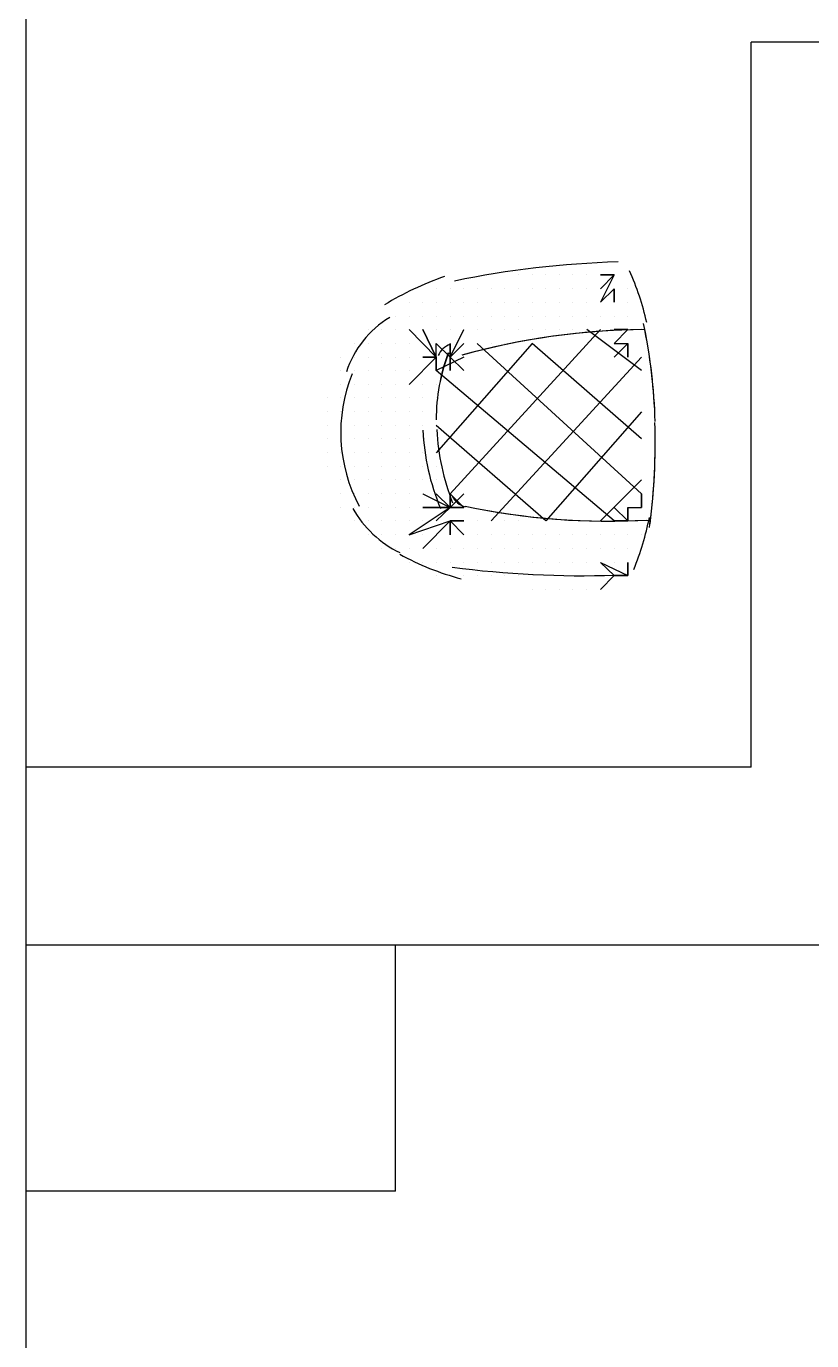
# Model space of a CAD drawing. Header units: millimetres. Extents: x 14 to 406, y 10 to 287.
# Drawn here: x 327.477 to 329.909, y 138.023 to 142.093 of the extents above; entities that cross this region are included whole.
import ezdxf

# ---------------------------------------------------------------- set-up
doc = ezdxf.new("R2010")
doc.units = ezdxf.units.MM
doc.layers.get('0').update_dxf_attribs({"linetype": 'CONTINUOUS'})

msp = doc.modelspace()

# ---------------------------------------------------------------- linework, layer by layer
at = {"color": 0}
for p, q in [((327.477, 130.993), (327.477, 143.397)), ((329.721, 139.799), (329.721, 142.043)), ((331.032, 142.043), (329.721, 142.043)), ((329.001, 141.323), (329.001, 141.323)), ((329.001, 141.323), (329.001, 141.323)), ((329.043, 141.323), (329.043, 141.323)), ((329.043, 141.323), (329.043, 141.323)), ((329.043, 141.323), (329.043, 141.323)), ((329.043, 141.323), (329.043, 141.323)), ((329.085, 141.323), (329.085, 141.323)), ((329.085, 141.323), (329.085, 141.323)), ((329.085, 141.323), (329.085, 141.323)), ((329.085, 141.323), (329.085, 141.323)), ((329.128, 141.323), (329.128, 141.323)), ((329.128, 141.323), (329.128, 141.323)), ((329.128, 141.323), (329.128, 141.323)), ((329.128, 141.323), (329.128, 141.323)), ((329.169, 141.323), (329.169, 141.323)), ((329.169, 141.323), (329.169, 141.323)), ((329.169, 141.323), (329.169, 141.323)), ((329.169, 141.323), (329.169, 141.323)), ((329.212, 141.323), (329.212, 141.323)), ((329.212, 141.323), (329.212, 141.323)), ((329.212, 141.323), (329.212, 141.323)), ((329.212, 141.323), (329.212, 141.323)), ((329.297, 141.323), (329.255, 141.323)), ((329.255, 141.323), (329.297, 141.323)), ((329.297, 141.323), (329.255, 141.28)), ((329.255, 141.28), (329.297, 141.323)), ((329.297, 141.323), (329.255, 141.238)), ((329.255, 141.323), (329.255, 141.323)), ((329.255, 141.323), (329.255, 141.323)), ((329.255, 141.323), (329.255, 141.323)), ((329.255, 141.323), (329.255, 141.323)), ((329.297, 141.323), (329.297, 141.323)), ((329.297, 141.323), (329.297, 141.323)), ((329.297, 141.323), (329.297, 141.323)), ((328.746, 141.28), (328.746, 141.28)), ((328.789, 141.28), (328.789, 141.28)), ((328.789, 141.28), (328.789, 141.28)), ((328.789, 141.28), (328.789, 141.28)), ((328.832, 141.28), (328.832, 141.28)), ((328.832, 141.28), (328.832, 141.28)), ((328.832, 141.28), (328.832, 141.28)), ((328.832, 141.28), (328.832, 141.28)), ((328.873, 141.28), (328.873, 141.28)), ((328.873, 141.28), (328.873, 141.28)), ((328.873, 141.28), (328.873, 141.28)), ((328.873, 141.28), (328.873, 141.28)), ((328.873, 141.28), (328.873, 141.28)), ((328.916, 141.28), (328.916, 141.28)), ((328.916, 141.28), (328.916, 141.28)), ((328.916, 141.28), (328.916, 141.28)), ((328.916, 141.28), (328.916, 141.28)), ((328.958, 141.28), (328.958, 141.28)), ((328.958, 141.28), (328.958, 141.28)), ((328.958, 141.28), (328.958, 141.28)), ((328.958, 141.28), (328.958, 141.28)), ((329.001, 141.28), (329.001, 141.28)), ((329.001, 141.28), (329.001, 141.28)), ((329.001, 141.28), (329.001, 141.28)), ((329.001, 141.28), (329.001, 141.28)), ((329.043, 141.28), (329.043, 141.28)), ((329.043, 141.28), (329.043, 141.28)), ((329.043, 141.28), (329.043, 141.28)), ((329.043, 141.28), (329.043, 141.28)), ((329.085, 141.28), (329.085, 141.28)), ((329.085, 141.28), (329.085, 141.28)), ((329.085, 141.28), (329.085, 141.28)), ((329.085, 141.28), (329.085, 141.28)), ((329.128, 141.28), (329.128, 141.28)), ((329.128, 141.28), (329.128, 141.28)), ((329.128, 141.28), (329.128, 141.28)), ((329.169, 141.28), (329.169, 141.28)), ((329.169, 141.28), (329.169, 141.28)), ((329.169, 141.28), (329.169, 141.28)), ((329.169, 141.28), (329.169, 141.28)), ((329.212, 141.28), (329.212, 141.28)), ((329.212, 141.28), (329.212, 141.28)), ((329.212, 141.28), (329.212, 141.28)), ((329.212, 141.28), (329.212, 141.28)), ((329.255, 141.238), (329.297, 141.28)), ((329.255, 141.28), (329.255, 141.28)), ((329.255, 141.28), (329.255, 141.28)), ((329.255, 141.28), (329.255, 141.28)), ((329.255, 141.28), (329.255, 141.28)), ((329.297, 141.28), (329.297, 141.238)), ((329.297, 141.238), (329.297, 141.28)), ((329.297, 141.28), (329.297, 141.28)), ((329.297, 141.28), (329.297, 141.28)), ((329.297, 141.28), (329.297, 141.28)), ((329.297, 141.28), (329.297, 141.28)), ((329.339, 141.28), (329.339, 141.28)), ((328.662, 141.238), (328.662, 141.238)), ((328.662, 141.238), (328.662, 141.238)), ((328.662, 141.238), (328.662, 141.238)), ((328.705, 141.238), (328.705, 141.238)), ((328.705, 141.238), (328.705, 141.238)), ((328.705, 141.238), (328.705, 141.238)), ((328.705, 141.238), (328.705, 141.238)), ((328.746, 141.238), (328.746, 141.238)), ((328.746, 141.238), (328.746, 141.238)), ((328.746, 141.238), (328.746, 141.238)), ((328.746, 141.238), (328.746, 141.238)), ((328.789, 141.238), (328.789, 141.238)), ((328.789, 141.238), (328.789, 141.238)), ((328.789, 141.238), (328.789, 141.238)), ((328.832, 141.238), (328.832, 141.238)), ((328.832, 141.238), (328.832, 141.238)), ((328.832, 141.238), (328.832, 141.238)), ((328.832, 141.238), (328.832, 141.238)), ((328.873, 141.238), (328.873, 141.238)), ((328.873, 141.238), (328.873, 141.238)), ((328.873, 141.238), (328.873, 141.238)), ((328.873, 141.238), (328.873, 141.238)), ((328.916, 141.238), (328.916, 141.238)), ((328.916, 141.238), (328.916, 141.238)), ((328.916, 141.238), (328.916, 141.238)), ((328.916, 141.238), (328.916, 141.238)), ((328.958, 141.238), (328.958, 141.238)), ((328.958, 141.238), (328.958, 141.238)), ((328.958, 141.238), (328.958, 141.238)), ((329.001, 141.238), (329.001, 141.238)), ((329.001, 141.238), (329.001, 141.238)), ((329.001, 141.238), (329.001, 141.238)), ((329.001, 141.238), (329.001, 141.238)), ((329.043, 141.238), (329.043, 141.238)), ((329.043, 141.238), (329.043, 141.238)), ((329.043, 141.238), (329.043, 141.238)), ((329.043, 141.238), (329.043, 141.238)), ((329.085, 141.238), (329.085, 141.238)), ((329.085, 141.238), (329.085, 141.238)), ((329.085, 141.238), (329.085, 141.238)), ((329.085, 141.238), (329.085, 141.238)), ((329.128, 141.238), (329.128, 141.238)), ((329.128, 141.238), (329.128, 141.238)), ((329.128, 141.238), (329.128, 141.238)), ((329.169, 141.238), (329.169, 141.238)), ((329.169, 141.238), (329.169, 141.238)), ((329.169, 141.238), (329.169, 141.238)), ((329.169, 141.238), (329.169, 141.238)), ((329.212, 141.238), (329.212, 141.238)), ((329.212, 141.238), (329.212, 141.238)), ((329.212, 141.238), (329.212, 141.238)), ((329.212, 141.238), (329.212, 141.238)), ((329.255, 141.238), (329.255, 141.238)), ((329.255, 141.238), (329.255, 141.238)), ((329.255, 141.238), (329.255, 141.238)), ((329.255, 141.238), (329.255, 141.238)), ((329.297, 141.238), (329.297, 141.238)), ((329.297, 141.238), (329.297, 141.238)), ((329.297, 141.238), (329.297, 141.238)), ((329.339, 141.238), (329.339, 141.238)), ((329.339, 141.238), (329.339, 141.238)), ((329.339, 141.238), (329.339, 141.238)), ((328.62, 141.195), (328.62, 141.195)), ((328.62, 141.195), (328.62, 141.195)), ((328.62, 141.195), (328.62, 141.195)), ((328.62, 141.195), (328.62, 141.195)), ((328.662, 141.195), (328.662, 141.195)), ((328.662, 141.195), (328.662, 141.195)), ((328.662, 141.195), (328.662, 141.195)), ((328.662, 141.195), (328.662, 141.195)), ((328.705, 141.195), (328.705, 141.195)), ((328.705, 141.195), (328.705, 141.195)), ((328.705, 141.195), (328.705, 141.195)), ((328.705, 141.195), (328.705, 141.195)), ((328.746, 141.195), (328.746, 141.195)), ((328.746, 141.195), (328.746, 141.195)), ((328.746, 141.195), (328.746, 141.195)), ((328.789, 141.195), (328.789, 141.195)), ((328.789, 141.195), (328.789, 141.195)), ((328.789, 141.195), (328.789, 141.195)), ((328.789, 141.195), (328.789, 141.195)), ((328.832, 141.195), (328.832, 141.195)), ((328.832, 141.195), (328.832, 141.195)), ((328.832, 141.195), (328.832, 141.195)), ((328.832, 141.195), (328.832, 141.195)), ((328.873, 141.195), (328.873, 141.195)), ((328.873, 141.195), (328.873, 141.195)), ((328.873, 141.195), (328.873, 141.195)), ((328.873, 141.195), (328.873, 141.195)), ((328.916, 141.195), (328.916, 141.195)), ((328.916, 141.195), (328.916, 141.195)), ((328.916, 141.195), (328.916, 141.195)), ((328.958, 141.195), (328.958, 141.195)), ((328.958, 141.195), (328.958, 141.195)), ((328.958, 141.195), (328.958, 141.195)), ((328.958, 141.195), (328.958, 141.195)), ((329.001, 141.195), (329.001, 141.195)), ((329.001, 141.195), (329.001, 141.195)), ((329.001, 141.195), (329.001, 141.195)), ((329.001, 141.195), (329.001, 141.195)), ((329.043, 141.195), (329.043, 141.195)), ((329.043, 141.195), (329.043, 141.195)), ((329.043, 141.195), (329.043, 141.195)), ((329.043, 141.195), (329.043, 141.195)), ((329.085, 141.195), (329.085, 141.195)), ((329.085, 141.195), (329.085, 141.195)), ((329.085, 141.195), (329.085, 141.195)), ((329.128, 141.195), (329.128, 141.195)), ((329.128, 141.195), (329.128, 141.195)), ((329.128, 141.195), (329.128, 141.195)), ((329.128, 141.195), (329.128, 141.195)), ((329.169, 141.195), (329.169, 141.195)), ((329.169, 141.195), (329.169, 141.195)), ((329.169, 141.195), (329.169, 141.195)), ((329.169, 141.195), (329.169, 141.195)), ((329.212, 141.195), (329.212, 141.195)), ((329.212, 141.195), (329.212, 141.195)), ((329.212, 141.195), (329.212, 141.195)), ((329.212, 141.195), (329.212, 141.195)), ((329.255, 141.195), (329.255, 141.195)), ((329.255, 141.195), (329.255, 141.195)), ((329.255, 141.195), (329.255, 141.195)), ((329.297, 141.195), (329.297, 141.195)), ((329.297, 141.195), (329.297, 141.195)), ((329.297, 141.195), (329.297, 141.195)), ((329.297, 141.195), (329.297, 141.195)), ((329.339, 141.195), (329.339, 141.195)), ((329.339, 141.195), (329.339, 141.195)), ((329.339, 141.195), (329.339, 141.195)), ((328.535, 141.154), (328.535, 141.154)), ((328.535, 141.154), (328.535, 141.154)), ((328.535, 141.154), (328.535, 141.154)), ((328.577, 141.154), (328.577, 141.154)), ((328.577, 141.154), (328.577, 141.154)), ((328.577, 141.154), (328.577, 141.154)), ((328.62, 141.154), (328.62, 141.154)), ((328.62, 141.154), (328.62, 141.154)), ((328.62, 141.154), (328.62, 141.154)), ((328.62, 141.154), (328.62, 141.154)), ((328.746, 141.068), (328.662, 141.154)), ((328.662, 141.154), (328.746, 141.068)), ((328.662, 141.154), (328.662, 141.154)), ((328.662, 141.154), (328.662, 141.154)), ((328.662, 141.154), (328.662, 141.154)), ((328.662, 141.154), (328.662, 141.154)), ((328.746, 141.068), (328.705, 141.154)), ((328.705, 141.154), (328.746, 141.068)), ((328.705, 141.154), (328.705, 141.154)), ((328.705, 141.154), (328.705, 141.154)), ((328.705, 141.154), (328.705, 141.154)), ((328.705, 141.154), (328.705, 141.154)), ((328.746, 141.154), (328.746, 141.154)), ((328.746, 141.154), (328.746, 141.154)), ((328.746, 141.154), (328.746, 141.154)), ((328.789, 141.068), (328.832, 141.154)), ((328.789, 141.154), (328.789, 141.154)), ((328.789, 141.154), (328.789, 141.154)), ((328.789, 141.154), (328.789, 141.154)), ((328.789, 141.154), (328.789, 141.154)), ((329.255, 141.154), (328.789, 140.645)), ((328.832, 141.154), (328.832, 141.154)), ((328.832, 141.154), (328.832, 141.154)), ((328.832, 141.154), (328.832, 141.154)), ((328.832, 141.154), (328.832, 141.154)), ((328.873, 141.154), (328.873, 141.154)), ((328.873, 141.154), (328.873, 141.154)), ((328.873, 141.154), (328.873, 141.154)), ((328.873, 141.154), (328.873, 141.154)), ((328.916, 141.154), (328.916, 141.154)), ((328.916, 141.154), (328.916, 141.154)), ((328.916, 141.154), (328.916, 141.154)), ((328.958, 141.154), (328.958, 141.154)), ((328.958, 141.154), (328.958, 141.154)), ((328.958, 141.154), (328.958, 141.154)), ((328.958, 141.154), (328.958, 141.154)), ((329.001, 141.154), (329.001, 141.154)), ((329.001, 141.154), (329.001, 141.154)), ((329.001, 141.154), (329.001, 141.154)), ((329.001, 141.154), (329.001, 141.154)), ((329.043, 141.154), (329.043, 141.154)), ((329.043, 141.154), (329.043, 141.154)), ((329.043, 141.154), (329.043, 141.154)), ((329.043, 141.154), (329.043, 141.154)), ((329.085, 141.154), (329.085, 141.154)), ((329.085, 141.154), (329.085, 141.154)), ((329.085, 141.154), (329.085, 141.154)), ((329.128, 141.154), (329.128, 141.154)), ((329.128, 141.154), (329.128, 141.154)), ((329.128, 141.154), (329.128, 141.154)), ((329.128, 141.154), (329.128, 141.154)), ((329.128, 141.154), (329.128, 141.154)), ((329.169, 141.154), (329.169, 141.154)), ((329.169, 141.154), (329.169, 141.154)), ((329.169, 141.154), (329.169, 141.154)), ((329.169, 141.154), (329.169, 141.154)), ((329.212, 141.154), (329.212, 141.154)), ((329.212, 141.154), (329.212, 141.154)), ((329.212, 141.154), (329.212, 141.154)), ((329.212, 141.154), (329.212, 141.154)), ((329.382, 141.027), (329.212, 141.154)), ((329.255, 141.154), (329.255, 141.154)), ((329.255, 141.154), (329.255, 141.154)), ((329.255, 141.154), (329.255, 141.154)), ((329.339, 141.154), (329.297, 141.154)), ((329.297, 141.154), (329.339, 141.154)), ((329.339, 141.154), (329.297, 141.111)), ((329.297, 141.154), (329.297, 141.154)), ((329.297, 141.154), (329.297, 141.154)), ((329.297, 141.154), (329.297, 141.154)), ((329.297, 141.154), (329.297, 141.154)), ((329.339, 141.154), (329.339, 141.154)), ((329.339, 141.154), (329.339, 141.154)), ((329.339, 141.154), (329.339, 141.154)), ((329.339, 141.154), (329.339, 141.154)), ((328.493, 141.111), (328.493, 141.111)), ((328.493, 141.111), (328.493, 141.111)), ((328.535, 141.111), (328.535, 141.111)), ((328.535, 141.111), (328.535, 141.111)), ((328.535, 141.111), (328.535, 141.111)), ((328.535, 141.111), (328.535, 141.111)), ((328.577, 141.111), (328.577, 141.111)), ((328.577, 141.111), (328.577, 141.111)), ((328.577, 141.111), (328.577, 141.111)), ((328.577, 141.111), (328.577, 141.111)), ((328.62, 141.111), (328.62, 141.111)), ((328.62, 141.111), (328.62, 141.111)), ((328.62, 141.111), (328.62, 141.111)), ((328.62, 141.111), (328.62, 141.111)), ((328.662, 141.111), (328.662, 141.111)), ((328.662, 141.111), (328.662, 141.111)), ((328.662, 141.111), (328.662, 141.111)), ((328.662, 141.111), (328.662, 141.111)), ((328.705, 141.111), (328.705, 141.111)), ((328.705, 141.111), (328.705, 141.111)), ((328.705, 141.111), (328.705, 141.111)), ((328.705, 141.111), (328.705, 141.111)), ((328.746, 141.068), (328.746, 141.111)), ((328.746, 141.111), (328.789, 141.068)), ((328.746, 141.111), (328.746, 141.111)), ((328.746, 141.111), (328.746, 141.111)), ((328.746, 141.111), (328.746, 141.111)), ((328.746, 141.111), (328.746, 141.111)), ((329.043, 141.111), (328.746, 140.772)), ((328.789, 141.068), (328.789, 141.111)), ((328.789, 141.111), (328.789, 141.068)), ((328.789, 141.068), (328.832, 141.111)), ((328.832, 141.111), (328.789, 141.068)), ((328.789, 141.068), (328.789, 141.111)), ((328.789, 141.111), (328.789, 141.068)), ((328.789, 141.111), (328.789, 141.111)), ((328.789, 141.111), (328.789, 141.111)), ((328.789, 141.111), (328.789, 141.111)), ((328.789, 141.111), (328.789, 141.111)), ((328.832, 141.111), (328.832, 141.111)), ((328.832, 141.111), (328.832, 141.111)), ((328.832, 141.111), (328.832, 141.111)), ((328.832, 141.111), (328.832, 141.111)), ((328.873, 141.111), (328.873, 141.111)), ((328.873, 141.111), (328.873, 141.111)), ((328.873, 141.111), (328.873, 141.111)), ((328.873, 141.111), (328.873, 141.111)), ((329.382, 140.645), (328.873, 141.111)), ((328.916, 141.111), (328.916, 141.111)), ((328.916, 141.111), (328.916, 141.111)), ((328.916, 141.111), (328.916, 141.111)), ((328.916, 141.111), (328.916, 141.111)), ((328.958, 141.111), (328.958, 141.111)), ((328.958, 141.111), (328.958, 141.111)), ((328.958, 141.111), (328.958, 141.111)), ((329.382, 140.815), (329.043, 141.111)), ((329.297, 141.111), (329.339, 141.111)), ((329.339, 141.111), (329.297, 141.068)), ((329.297, 141.068), (329.339, 141.111)), ((329.339, 141.111), (329.339, 141.068)), ((329.339, 141.068), (329.339, 141.111)), ((328.45, 141.068), (328.45, 141.068)), ((328.493, 141.068), (328.493, 141.068)), ((328.493, 141.068), (328.493, 141.068)), ((328.493, 141.068), (328.493, 141.068)), ((328.493, 141.068), (328.493, 141.068)), ((328.535, 141.068), (328.535, 141.068)), ((328.535, 141.068), (328.535, 141.068)), ((328.535, 141.068), (328.535, 141.068)), ((328.577, 141.068), (328.577, 141.068)), ((328.577, 141.068), (328.577, 141.068)), ((328.577, 141.068), (328.577, 141.068)), ((328.577, 141.068), (328.577, 141.068)), ((328.62, 141.068), (328.62, 141.068)), ((328.62, 141.068), (328.62, 141.068)), ((328.62, 141.068), (328.62, 141.068)), ((328.62, 141.068), (328.62, 141.068)), ((328.746, 141.068), (328.662, 140.984)), ((328.662, 141.068), (328.662, 141.068)), ((328.662, 141.068), (328.662, 141.068)), ((328.662, 141.068), (328.662, 141.068)), ((328.662, 141.068), (328.662, 141.068)), ((328.746, 141.068), (328.705, 141.068)), ((328.705, 141.068), (328.746, 141.068)), ((328.746, 141.068), (328.705, 141.068)), ((328.705, 141.068), (328.746, 141.068)), ((328.705, 141.068), (328.705, 141.068)), ((328.705, 141.068), (328.705, 141.068)), ((328.705, 141.068), (328.705, 141.068)), ((328.746, 141.068), (328.746, 141.027)), ((328.746, 141.027), (328.746, 141.068)), ((328.746, 141.068), (328.746, 141.068)), ((328.746, 141.068), (328.746, 141.068)), ((328.746, 141.068), (328.746, 141.068)), ((328.746, 141.068), (328.746, 141.068)), ((328.832, 141.068), (328.746, 141.027)), ((328.789, 141.068), (328.789, 141.068)), ((328.789, 141.068), (328.832, 141.027)), ((328.832, 141.027), (328.789, 141.068)), ((328.789, 141.068), (328.789, 141.027)), ((328.789, 141.027), (328.789, 141.068)), ((328.789, 141.068), (328.789, 141.027)), ((328.789, 141.027), (328.789, 141.068)), ((328.789, 141.068), (328.789, 141.068)), ((328.789, 141.068), (328.789, 141.068)), ((328.789, 141.068), (328.789, 141.068)), ((329.382, 141.068), (328.916, 140.561)), ((328.45, 141.027), (328.45, 141.027)), ((328.45, 141.027), (328.45, 141.027)), ((328.45, 141.027), (328.45, 141.027)), ((328.493, 141.027), (328.493, 141.027)), ((328.493, 141.027), (328.493, 141.027)), ((328.493, 141.027), (328.493, 141.027)), ((328.493, 141.027), (328.493, 141.027)), ((328.535, 141.027), (328.535, 141.027)), ((328.535, 141.027), (328.535, 141.027)), ((328.535, 141.027), (328.535, 141.027)), ((328.535, 141.027), (328.535, 141.027)), ((328.577, 141.027), (328.577, 141.027)), ((328.577, 141.027), (328.577, 141.027)), ((328.577, 141.027), (328.577, 141.027)), ((328.577, 141.027), (328.577, 141.027)), ((328.62, 141.027), (328.62, 141.027)), ((328.62, 141.027), (328.62, 141.027)), ((328.62, 141.027), (328.62, 141.027)), ((328.62, 141.027), (328.62, 141.027)), ((328.662, 141.027), (328.662, 141.027)), ((328.662, 141.027), (328.662, 141.027)), ((328.662, 141.027), (328.662, 141.027)), ((328.662, 141.027), (328.662, 141.027)), ((328.705, 141.027), (328.705, 141.027)), ((328.705, 141.027), (328.705, 141.027)), ((328.705, 141.027), (328.705, 141.027)), ((328.705, 141.027), (328.705, 141.027)), ((328.746, 141.027), (328.746, 141.027)), ((328.746, 141.027), (328.746, 141.027)), ((328.746, 141.027), (328.746, 141.027)), ((329.297, 140.561), (328.746, 141.027)), ((328.789, 141.027), (328.789, 141.027)), ((328.45, 140.984), (328.45, 140.984)), ((328.45, 140.984), (328.45, 140.984)), ((328.45, 140.984), (328.45, 140.984)), ((328.45, 140.984), (328.45, 140.984)), ((328.493, 140.984), (328.493, 140.984)), ((328.493, 140.984), (328.493, 140.984)), ((328.493, 140.984), (328.493, 140.984)), ((328.535, 140.984), (328.535, 140.984)), ((328.535, 140.984), (328.535, 140.984)), ((328.535, 140.984), (328.535, 140.984)), ((328.535, 140.984), (328.535, 140.984)), ((328.577, 140.984), (328.577, 140.984)), ((328.577, 140.984), (328.577, 140.984)), ((328.577, 140.984), (328.577, 140.984)), ((328.577, 140.984), (328.577, 140.984)), ((328.62, 140.984), (328.62, 140.984)), ((328.62, 140.984), (328.62, 140.984)), ((328.62, 140.984), (328.62, 140.984)), ((328.62, 140.984), (328.62, 140.984)), ((328.662, 140.984), (328.662, 140.984)), ((328.662, 140.984), (328.662, 140.984)), ((328.662, 140.984), (328.662, 140.984)), ((328.705, 140.984), (328.705, 140.984)), ((328.705, 140.984), (328.705, 140.984)), ((328.705, 140.984), (328.705, 140.984)), ((328.705, 140.984), (328.705, 140.984)), ((328.746, 140.984), (328.746, 140.984)), ((328.746, 140.984), (328.746, 140.984)), ((328.409, 140.942), (328.409, 140.942)), ((328.45, 140.942), (328.45, 140.942)), ((328.45, 140.942), (328.45, 140.942)), ((328.45, 140.942), (328.45, 140.942)), ((328.45, 140.942), (328.45, 140.942)), ((328.493, 140.942), (328.493, 140.942)), ((328.493, 140.942), (328.493, 140.942)), ((328.493, 140.942), (328.493, 140.942)), ((328.535, 140.942), (328.535, 140.942)), ((328.535, 140.942), (328.535, 140.942)), ((328.535, 140.942), (328.535, 140.942)), ((328.535, 140.942), (328.535, 140.942)), ((328.577, 140.942), (328.577, 140.942)), ((328.577, 140.942), (328.577, 140.942)), ((328.577, 140.942), (328.577, 140.942)), ((328.577, 140.942), (328.577, 140.942)), ((328.62, 140.942), (328.62, 140.942)), ((328.62, 140.942), (328.62, 140.942)), ((328.62, 140.942), (328.62, 140.942)), ((328.62, 140.942), (328.62, 140.942)), ((328.662, 140.942), (328.662, 140.942)), ((328.662, 140.942), (328.662, 140.942)), ((328.662, 140.942), (328.662, 140.942)), ((328.705, 140.942), (328.705, 140.942)), ((328.705, 140.942), (328.705, 140.942)), ((328.705, 140.942), (328.705, 140.942)), ((328.705, 140.942), (328.705, 140.942)), ((328.705, 140.942), (328.705, 140.942)), ((328.746, 140.942), (328.746, 140.942)), ((328.409, 140.899), (328.409, 140.899)), ((328.409, 140.899), (328.409, 140.899)), ((328.45, 140.899), (328.45, 140.899)), ((328.45, 140.899), (328.45, 140.899)), ((328.45, 140.899), (328.45, 140.899)), ((328.493, 140.899), (328.493, 140.899)), ((328.493, 140.899), (328.493, 140.899)), ((328.493, 140.899), (328.493, 140.899)), ((328.493, 140.899), (328.493, 140.899)), ((328.535, 140.899), (328.535, 140.899)), ((328.535, 140.899), (328.535, 140.899)), ((328.535, 140.899), (328.535, 140.899)), ((328.535, 140.899), (328.535, 140.899)), ((328.577, 140.899), (328.577, 140.899)), ((328.577, 140.899), (328.577, 140.899)), ((328.577, 140.899), (328.577, 140.899)), ((328.577, 140.899), (328.577, 140.899)), ((328.62, 140.899), (328.62, 140.899)), ((328.62, 140.899), (328.62, 140.899)), ((328.62, 140.899), (328.62, 140.899)), ((328.662, 140.899), (328.662, 140.899)), ((328.662, 140.899), (328.662, 140.899)), ((328.662, 140.899), (328.662, 140.899)), ((328.662, 140.899), (328.662, 140.899)), ((328.705, 140.899), (328.705, 140.899)), ((328.705, 140.899), (328.705, 140.899)), ((328.705, 140.899), (328.705, 140.899)), ((328.705, 140.899), (328.705, 140.899)), ((329.382, 140.899), (329.085, 140.561)), ((328.409, 140.857), (328.409, 140.857)), ((328.409, 140.857), (328.409, 140.857)), ((328.45, 140.857), (328.45, 140.857)), ((328.45, 140.857), (328.45, 140.857)), ((328.45, 140.857), (328.45, 140.857)), ((328.493, 140.857), (328.493, 140.857)), ((328.493, 140.857), (328.493, 140.857)), ((328.493, 140.857), (328.493, 140.857)), ((328.493, 140.857), (328.493, 140.857)), ((328.493, 140.857), (328.493, 140.857)), ((328.535, 140.857), (328.535, 140.857)), ((328.535, 140.857), (328.535, 140.857)), ((328.535, 140.857), (328.535, 140.857)), ((328.535, 140.857), (328.535, 140.857)), ((328.577, 140.857), (328.577, 140.857)), ((328.577, 140.857), (328.577, 140.857)), ((328.577, 140.857), (328.577, 140.857)), ((328.577, 140.857), (328.577, 140.857)), ((328.62, 140.857), (328.62, 140.857)), ((328.62, 140.857), (328.62, 140.857)), ((328.62, 140.857), (328.62, 140.857)), ((328.662, 140.857), (328.662, 140.857)), ((328.662, 140.857), (328.662, 140.857)), ((328.662, 140.857), (328.662, 140.857)), ((328.662, 140.857), (328.662, 140.857)), ((328.705, 140.857), (328.705, 140.857)), ((328.705, 140.857), (328.705, 140.857)), ((328.705, 140.857), (328.705, 140.857)), ((328.705, 140.857), (328.705, 140.857)), ((329.085, 140.561), (328.746, 140.857)), ((328.409, 140.815), (328.409, 140.815)), ((328.45, 140.815), (328.45, 140.815)), ((328.45, 140.815), (328.45, 140.815)), ((328.45, 140.815), (328.45, 140.815)), ((328.45, 140.815), (328.45, 140.815)), ((328.493, 140.815), (328.493, 140.815)), ((328.493, 140.815), (328.493, 140.815)), ((328.493, 140.815), (328.493, 140.815)), ((328.493, 140.815), (328.493, 140.815)), ((328.535, 140.815), (328.535, 140.815)), ((328.535, 140.815), (328.535, 140.815)), ((328.535, 140.815), (328.535, 140.815)), ((328.535, 140.815), (328.535, 140.815)), ((328.577, 140.815), (328.577, 140.815)), ((328.577, 140.815), (328.577, 140.815)), ((328.577, 140.815), (328.577, 140.815)), ((328.577, 140.815), (328.577, 140.815)), ((328.62, 140.815), (328.62, 140.815)), ((328.62, 140.815), (328.62, 140.815)), ((328.62, 140.815), (328.62, 140.815)), ((328.62, 140.815), (328.62, 140.815)), ((328.662, 140.815), (328.662, 140.815)), ((328.662, 140.815), (328.662, 140.815)), ((328.662, 140.815), (328.662, 140.815)), ((328.662, 140.815), (328.662, 140.815)), ((328.705, 140.815), (328.705, 140.815)), ((328.705, 140.815), (328.705, 140.815)), ((328.705, 140.815), (328.705, 140.815)), ((328.705, 140.815), (328.705, 140.815)), ((328.409, 140.772), (328.409, 140.772)), ((328.409, 140.772), (328.409, 140.772)), ((328.45, 140.772), (328.45, 140.772)), ((328.45, 140.772), (328.45, 140.772)), ((328.45, 140.772), (328.45, 140.772)), ((328.45, 140.772), (328.45, 140.772)), ((328.493, 140.772), (328.493, 140.772)), ((328.493, 140.772), (328.493, 140.772)), ((328.493, 140.772), (328.493, 140.772)), ((328.493, 140.772), (328.493, 140.772)), ((328.535, 140.772), (328.535, 140.772)), ((328.535, 140.772), (328.535, 140.772)), ((328.535, 140.772), (328.535, 140.772)), ((328.535, 140.772), (328.535, 140.772)), ((328.577, 140.772), (328.577, 140.772)), ((328.577, 140.772), (328.577, 140.772)), ((328.577, 140.772), (328.577, 140.772)), ((328.62, 140.772), (328.62, 140.772)), ((328.62, 140.772), (328.62, 140.772)), ((328.62, 140.772), (328.62, 140.772)), ((328.62, 140.772), (328.62, 140.772)), ((328.662, 140.772), (328.662, 140.772)), ((328.662, 140.772), (328.662, 140.772)), ((328.662, 140.772), (328.662, 140.772)), ((328.662, 140.772), (328.662, 140.772)), ((328.662, 140.772), (328.662, 140.772)), ((328.705, 140.772), (328.705, 140.772)), ((328.705, 140.772), (328.705, 140.772)), ((328.705, 140.772), (328.705, 140.772)), ((328.705, 140.772), (328.705, 140.772)), ((328.409, 140.731), (328.409, 140.731)), ((328.45, 140.731), (328.45, 140.731)), ((328.45, 140.731), (328.45, 140.731)), ((328.45, 140.731), (328.45, 140.731)), ((328.45, 140.731), (328.45, 140.731)), ((328.493, 140.731), (328.493, 140.731)), ((328.493, 140.731), (328.493, 140.731)), ((328.493, 140.731), (328.493, 140.731)), ((328.493, 140.731), (328.493, 140.731)), ((328.535, 140.731), (328.535, 140.731)), ((328.535, 140.731), (328.535, 140.731)), ((328.535, 140.731), (328.535, 140.731)), ((328.535, 140.731), (328.535, 140.731)), ((328.577, 140.731), (328.577, 140.731)), ((328.577, 140.731), (328.577, 140.731)), ((328.577, 140.731), (328.577, 140.731)), ((328.577, 140.731), (328.577, 140.731)), ((328.62, 140.731), (328.62, 140.731)), ((328.62, 140.731), (328.62, 140.731)), ((328.62, 140.731), (328.62, 140.731)), ((328.62, 140.731), (328.62, 140.731)), ((328.662, 140.731), (328.662, 140.731)), ((328.662, 140.731), (328.662, 140.731)), ((328.662, 140.731), (328.662, 140.731)), ((328.662, 140.731), (328.662, 140.731)), ((328.705, 140.731), (328.705, 140.731)), ((328.705, 140.731), (328.705, 140.731)), ((328.705, 140.731), (328.705, 140.731)), ((328.705, 140.731), (328.705, 140.731)), ((328.746, 140.731), (328.746, 140.731)), ((328.746, 140.731), (328.746, 140.731)), ((328.45, 140.688), (328.45, 140.688)), ((328.45, 140.688), (328.45, 140.688)), ((328.45, 140.688), (328.45, 140.688)), ((328.45, 140.688), (328.45, 140.688)), ((328.493, 140.688), (328.493, 140.688)), ((328.493, 140.688), (328.493, 140.688)), ((328.493, 140.688), (328.493, 140.688)), ((328.493, 140.688), (328.493, 140.688)), ((328.535, 140.688), (328.535, 140.688)), ((328.535, 140.688), (328.535, 140.688)), ((328.535, 140.688), (328.535, 140.688)), ((328.577, 140.688), (328.577, 140.688)), ((328.577, 140.688), (328.577, 140.688)), ((328.577, 140.688), (328.577, 140.688)), ((328.577, 140.688), (328.577, 140.688)), ((328.62, 140.688), (328.62, 140.688)), ((328.62, 140.688), (328.62, 140.688)), ((328.62, 140.688), (328.62, 140.688)), ((328.62, 140.688), (328.62, 140.688)), ((328.662, 140.688), (328.662, 140.688)), ((328.662, 140.688), (328.662, 140.688)), ((328.662, 140.688), (328.662, 140.688)), ((328.662, 140.688), (328.662, 140.688)), ((328.705, 140.688), (328.705, 140.688)), ((328.705, 140.688), (328.705, 140.688)), ((328.705, 140.688), (328.705, 140.688)), ((328.746, 140.688), (328.746, 140.688)), ((328.746, 140.688), (328.746, 140.688)), ((328.746, 140.688), (328.746, 140.688)), ((329.382, 140.688), (329.255, 140.561)), ((328.45, 140.645), (328.45, 140.645)), ((328.45, 140.645), (328.45, 140.645)), ((328.45, 140.645), (328.45, 140.645)), ((328.493, 140.645), (328.493, 140.645)), ((328.493, 140.645), (328.493, 140.645)), ((328.493, 140.645), (328.493, 140.645)), ((328.493, 140.645), (328.493, 140.645)), ((328.535, 140.645), (328.535, 140.645)), ((328.535, 140.645), (328.535, 140.645)), ((328.535, 140.645), (328.535, 140.645)), ((328.535, 140.645), (328.535, 140.645)), ((328.577, 140.645), (328.577, 140.645)), ((328.577, 140.645), (328.577, 140.645)), ((328.577, 140.645), (328.577, 140.645)), ((328.577, 140.645), (328.577, 140.645)), ((328.62, 140.645), (328.62, 140.645)), ((328.62, 140.645), (328.62, 140.645)), ((328.62, 140.645), (328.62, 140.645)), ((328.62, 140.645), (328.62, 140.645)), ((328.662, 140.645), (328.662, 140.645)), ((328.662, 140.645), (328.662, 140.645)), ((328.662, 140.645), (328.662, 140.645)), ((328.662, 140.645), (328.662, 140.645)), ((328.705, 140.645), (328.789, 140.603)), ((328.705, 140.645), (328.705, 140.645)), ((328.705, 140.645), (328.705, 140.645)), ((328.705, 140.645), (328.705, 140.645)), ((328.705, 140.645), (328.705, 140.645)), ((328.789, 140.603), (328.746, 140.645)), ((328.746, 140.645), (328.789, 140.603)), ((328.746, 140.645), (328.746, 140.645)), ((328.746, 140.645), (328.746, 140.645)), ((328.746, 140.645), (328.746, 140.645)), ((328.746, 140.645), (328.746, 140.645)), ((328.789, 140.603), (328.832, 140.645)), ((328.832, 140.645), (328.789, 140.603)), ((328.789, 140.603), (328.789, 140.645)), ((328.789, 140.645), (328.789, 140.603)), ((328.789, 140.603), (328.789, 140.645)), ((328.789, 140.645), (328.789, 140.603)), ((328.832, 140.603), (328.789, 140.645)), ((328.832, 140.645), (328.832, 140.645)), ((329.382, 140.603), (329.382, 140.645)), ((329.382, 140.645), (329.382, 140.603)), ((328.45, 140.603), (328.45, 140.603)), ((328.45, 140.603), (328.45, 140.603)), ((328.493, 140.603), (328.493, 140.603)), ((328.493, 140.603), (328.493, 140.603)), ((328.493, 140.603), (328.493, 140.603)), ((328.535, 140.603), (328.535, 140.603)), ((328.535, 140.603), (328.535, 140.603)), ((328.535, 140.603), (328.535, 140.603)), ((328.535, 140.603), (328.535, 140.603)), ((328.577, 140.603), (328.577, 140.603)), ((328.577, 140.603), (328.577, 140.603)), ((328.577, 140.603), (328.577, 140.603)), ((328.577, 140.603), (328.577, 140.603)), ((328.62, 140.603), (328.62, 140.603)), ((328.62, 140.603), (328.62, 140.603)), ((328.62, 140.603), (328.62, 140.603)), ((328.62, 140.603), (328.62, 140.603)), ((328.789, 140.603), (328.662, 140.518)), ((328.662, 140.603), (328.662, 140.603)), ((328.662, 140.603), (328.662, 140.603)), ((328.662, 140.603), (328.662, 140.603)), ((328.789, 140.603), (328.705, 140.603)), ((328.705, 140.603), (328.789, 140.603)), ((328.789, 140.603), (328.705, 140.603)), ((328.705, 140.603), (328.789, 140.603)), ((328.705, 140.603), (328.705, 140.603)), ((328.705, 140.603), (328.705, 140.603)), ((328.705, 140.603), (328.705, 140.603)), ((328.705, 140.603), (328.705, 140.603)), ((328.789, 140.603), (328.746, 140.561)), ((328.746, 140.561), (328.789, 140.603)), ((328.746, 140.603), (328.746, 140.603)), ((328.746, 140.603), (328.746, 140.603)), ((328.746, 140.603), (328.746, 140.603)), ((328.746, 140.603), (328.746, 140.603)), ((328.789, 140.603), (328.832, 140.603)), ((328.832, 140.603), (328.789, 140.603)), ((328.789, 140.603), (328.832, 140.603)), ((328.832, 140.603), (328.789, 140.603)), ((328.789, 140.603), (328.789, 140.603)), ((329.339, 140.561), (329.297, 140.603)), ((329.297, 140.603), (329.339, 140.561)), ((329.339, 140.561), (329.339, 140.603)), ((329.339, 140.603), (329.339, 140.561)), ((329.339, 140.561), (329.339, 140.603)), ((329.339, 140.603), (329.382, 140.603)), ((328.493, 140.561), (328.493, 140.561)), ((328.493, 140.561), (328.493, 140.561)), ((328.493, 140.561), (328.493, 140.561)), ((328.535, 140.561), (328.535, 140.561)), ((328.535, 140.561), (328.535, 140.561)), ((328.535, 140.561), (328.535, 140.561)), ((328.535, 140.561), (328.535, 140.561)), ((328.577, 140.561), (328.577, 140.561)), ((328.577, 140.561), (328.577, 140.561)), ((328.577, 140.561), (328.577, 140.561)), ((328.577, 140.561), (328.577, 140.561)), ((328.62, 140.561), (328.62, 140.561)), ((328.62, 140.561), (328.62, 140.561)), ((328.62, 140.561), (328.62, 140.561)), ((328.62, 140.561), (328.62, 140.561)), ((328.662, 140.518), (328.789, 140.561)), ((328.662, 140.561), (328.662, 140.561)), ((328.662, 140.561), (328.662, 140.561)), ((328.662, 140.561), (328.662, 140.561)), ((328.789, 140.561), (328.705, 140.476)), ((328.705, 140.476), (328.789, 140.561)), ((328.705, 140.561), (328.705, 140.561)), ((328.705, 140.561), (328.705, 140.561)), ((328.705, 140.561), (328.705, 140.561)), ((328.705, 140.561), (328.705, 140.561)), ((328.746, 140.561), (328.746, 140.561)), ((328.746, 140.561), (328.746, 140.561)), ((328.746, 140.561), (328.746, 140.561)), ((328.746, 140.561), (328.746, 140.561)), ((328.789, 140.561), (328.832, 140.561)), ((328.832, 140.561), (328.789, 140.561)), ((328.789, 140.561), (328.789, 140.518)), ((328.789, 140.518), (328.789, 140.561)), ((328.789, 140.561), (328.789, 140.518)), ((328.789, 140.518), (328.789, 140.561)), ((328.789, 140.561), (328.832, 140.518)), ((328.789, 140.561), (328.789, 140.561)), ((328.789, 140.561), (328.789, 140.561)), ((328.789, 140.561), (328.789, 140.561)), ((328.789, 140.561), (328.789, 140.561)), ((328.832, 140.561), (328.832, 140.561)), ((328.832, 140.561), (328.832, 140.561)), ((328.832, 140.561), (328.832, 140.561)), ((328.873, 140.561), (328.873, 140.561)), ((328.873, 140.561), (328.873, 140.561)), ((328.873, 140.561), (328.873, 140.561)), ((328.873, 140.561), (328.873, 140.561)), ((328.916, 140.561), (328.916, 140.561)), ((328.916, 140.561), (328.916, 140.561)), ((328.916, 140.561), (328.916, 140.561)), ((328.916, 140.561), (328.916, 140.561)), ((328.958, 140.561), (328.958, 140.561)), ((328.958, 140.561), (328.958, 140.561)), ((328.958, 140.561), (328.958, 140.561)), ((328.958, 140.561), (328.958, 140.561)), ((329.001, 140.561), (329.001, 140.561)), ((329.001, 140.561), (329.001, 140.561)), ((329.339, 140.561), (329.297, 140.561)), ((329.297, 140.561), (329.339, 140.561)), ((329.339, 140.561), (329.297, 140.561)), ((329.297, 140.561), (329.339, 140.561)), ((328.535, 140.518), (328.535, 140.518)), ((328.535, 140.518), (328.535, 140.518)), ((328.535, 140.518), (328.535, 140.518)), ((328.577, 140.518), (328.577, 140.518)), ((328.577, 140.518), (328.577, 140.518)), ((328.577, 140.518), (328.577, 140.518)), ((328.577, 140.518), (328.577, 140.518)), ((328.62, 140.518), (328.62, 140.518)), ((328.62, 140.518), (328.62, 140.518)), ((328.62, 140.518), (328.62, 140.518)), ((328.662, 140.518), (328.662, 140.518)), ((328.662, 140.518), (328.662, 140.518)), ((328.662, 140.518), (328.662, 140.518)), ((328.662, 140.518), (328.662, 140.518)), ((328.705, 140.518), (328.705, 140.518)), ((328.705, 140.518), (328.705, 140.518)), ((328.705, 140.518), (328.705, 140.518)), ((328.705, 140.518), (328.705, 140.518)), ((328.746, 140.518), (328.746, 140.518)), ((328.746, 140.518), (328.746, 140.518)), ((328.746, 140.518), (328.746, 140.518)), ((328.746, 140.518), (328.746, 140.518)), ((328.789, 140.518), (328.789, 140.518)), ((328.789, 140.518), (328.789, 140.518)), ((328.789, 140.518), (328.789, 140.518)), ((328.832, 140.518), (328.832, 140.518)), ((328.832, 140.518), (328.832, 140.518)), ((328.832, 140.518), (328.832, 140.518)), ((328.832, 140.518), (328.832, 140.518)), ((328.873, 140.518), (328.873, 140.518)), ((328.873, 140.518), (328.873, 140.518)), ((328.873, 140.518), (328.873, 140.518)), ((328.873, 140.518), (328.873, 140.518)), ((328.916, 140.518), (328.916, 140.518)), ((328.916, 140.518), (328.916, 140.518)), ((328.916, 140.518), (328.916, 140.518)), ((328.916, 140.518), (328.916, 140.518)), ((328.958, 140.518), (328.958, 140.518)), ((328.958, 140.518), (328.958, 140.518)), ((328.958, 140.518), (328.958, 140.518)), ((329.001, 140.518), (329.001, 140.518)), ((329.001, 140.518), (329.001, 140.518)), ((329.001, 140.518), (329.001, 140.518)), ((329.001, 140.518), (329.001, 140.518)), ((329.043, 140.518), (329.043, 140.518)), ((329.043, 140.518), (329.043, 140.518)), ((329.043, 140.518), (329.043, 140.518)), ((329.043, 140.518), (329.043, 140.518)), ((329.085, 140.518), (329.085, 140.518)), ((329.085, 140.518), (329.085, 140.518)), ((329.085, 140.518), (329.085, 140.518)), ((329.085, 140.518), (329.085, 140.518)), ((329.128, 140.518), (329.128, 140.518)), ((329.128, 140.518), (329.128, 140.518)), ((329.128, 140.518), (329.128, 140.518)), ((329.169, 140.518), (329.169, 140.518)), ((329.169, 140.518), (329.169, 140.518)), ((329.169, 140.518), (329.169, 140.518)), ((329.169, 140.518), (329.169, 140.518)), ((329.212, 140.518), (329.212, 140.518)), ((329.212, 140.518), (329.212, 140.518)), ((329.212, 140.518), (329.212, 140.518)), ((329.212, 140.518), (329.212, 140.518)), ((329.255, 140.518), (329.255, 140.518)), ((329.255, 140.518), (329.255, 140.518)), ((329.255, 140.518), (329.255, 140.518)), ((329.255, 140.518), (329.255, 140.518)), ((329.297, 140.518), (329.297, 140.518)), ((329.297, 140.518), (329.297, 140.518)), ((329.297, 140.518), (329.297, 140.518)), ((329.339, 140.518), (329.339, 140.518)), ((329.339, 140.518), (329.339, 140.518)), ((329.339, 140.518), (329.339, 140.518)), ((329.339, 140.518), (329.339, 140.518)), ((329.382, 140.518), (329.382, 140.518)), ((329.382, 140.518), (329.382, 140.518)), ((328.577, 140.476), (328.577, 140.476)), ((328.577, 140.476), (328.577, 140.476)), ((328.577, 140.476), (328.577, 140.476)), ((328.577, 140.476), (328.577, 140.476)), ((328.62, 140.476), (328.62, 140.476)), ((328.62, 140.476), (328.62, 140.476)), ((328.62, 140.476), (328.62, 140.476)), ((328.662, 140.476), (328.662, 140.476)), ((328.662, 140.476), (328.662, 140.476)), ((328.662, 140.476), (328.662, 140.476)), ((328.662, 140.476), (328.662, 140.476)), ((328.705, 140.476), (328.705, 140.476)), ((328.705, 140.476), (328.705, 140.476)), ((328.705, 140.476), (328.705, 140.476)), ((328.705, 140.476), (328.705, 140.476)), ((328.746, 140.476), (328.746, 140.476)), ((328.746, 140.476), (328.746, 140.476)), ((328.746, 140.476), (328.746, 140.476)), ((328.746, 140.476), (328.746, 140.476)), ((328.789, 140.476), (328.789, 140.476)), ((328.789, 140.476), (328.789, 140.476)), ((328.789, 140.476), (328.789, 140.476)), ((328.832, 140.476), (328.832, 140.476)), ((328.832, 140.476), (328.832, 140.476)), ((328.832, 140.476), (328.832, 140.476)), ((328.832, 140.476), (328.832, 140.476)), ((328.873, 140.476), (328.873, 140.476)), ((328.873, 140.476), (328.873, 140.476)), ((328.873, 140.476), (328.873, 140.476)), ((328.873, 140.476), (328.873, 140.476)), ((328.916, 140.476), (328.916, 140.476)), ((328.916, 140.476), (328.916, 140.476)), ((328.916, 140.476), (328.916, 140.476)), ((328.916, 140.476), (328.916, 140.476)), ((328.958, 140.476), (328.958, 140.476)), ((328.958, 140.476), (328.958, 140.476)), ((328.958, 140.476), (328.958, 140.476)), ((329.001, 140.476), (329.001, 140.476)), ((329.001, 140.476), (329.001, 140.476)), ((329.001, 140.476), (329.001, 140.476)), ((329.001, 140.476), (329.001, 140.476)), ((329.043, 140.476), (329.043, 140.476)), ((329.043, 140.476), (329.043, 140.476)), ((329.043, 140.476), (329.043, 140.476)), ((329.043, 140.476), (329.043, 140.476)), ((329.085, 140.476), (329.085, 140.476)), ((329.085, 140.476), (329.085, 140.476)), ((329.085, 140.476), (329.085, 140.476)), ((329.085, 140.476), (329.085, 140.476)), ((329.128, 140.476), (329.128, 140.476)), ((329.128, 140.476), (329.128, 140.476)), ((329.128, 140.476), (329.128, 140.476)), ((329.169, 140.476), (329.169, 140.476)), ((329.169, 140.476), (329.169, 140.476)), ((329.169, 140.476), (329.169, 140.476)), ((329.169, 140.476), (329.169, 140.476)), ((329.212, 140.476), (329.212, 140.476)), ((329.212, 140.476), (329.212, 140.476)), ((329.212, 140.476), (329.212, 140.476)), ((329.212, 140.476), (329.212, 140.476)), ((329.255, 140.476), (329.255, 140.476)), ((329.255, 140.476), (329.255, 140.476)), ((329.255, 140.476), (329.255, 140.476)), ((329.255, 140.476), (329.255, 140.476)), ((329.297, 140.476), (329.297, 140.476)), ((329.297, 140.476), (329.297, 140.476)), ((329.297, 140.476), (329.297, 140.476)), ((329.339, 140.476), (329.339, 140.476)), ((329.339, 140.476), (329.339, 140.476)), ((329.339, 140.476), (329.339, 140.476)), ((329.339, 140.476), (329.339, 140.476)), ((329.382, 140.476), (329.382, 140.476)), ((328.662, 140.433), (328.662, 140.433)), ((328.662, 140.433), (328.662, 140.433)), ((328.662, 140.433), (328.662, 140.433)), ((328.705, 140.433), (328.705, 140.433)), ((328.705, 140.433), (328.705, 140.433)), ((328.705, 140.433), (328.705, 140.433)), ((328.705, 140.433), (328.705, 140.433)), ((328.746, 140.433), (328.746, 140.433)), ((328.746, 140.433), (328.746, 140.433)), ((328.746, 140.433), (328.746, 140.433)), ((328.789, 140.433), (328.789, 140.433)), ((328.789, 140.433), (328.789, 140.433)), ((328.789, 140.433), (328.789, 140.433)), ((328.789, 140.433), (328.789, 140.433)), ((328.832, 140.433), (328.832, 140.433)), ((328.832, 140.433), (328.832, 140.433)), ((328.832, 140.433), (328.832, 140.433)), ((328.832, 140.433), (328.832, 140.433)), ((328.873, 140.433), (328.873, 140.433)), ((328.873, 140.433), (328.873, 140.433)), ((328.873, 140.433), (328.873, 140.433)), ((328.873, 140.433), (328.873, 140.433)), ((328.916, 140.433), (328.916, 140.433)), ((328.916, 140.433), (328.916, 140.433)), ((328.916, 140.433), (328.916, 140.433)), ((328.958, 140.433), (328.958, 140.433)), ((328.958, 140.433), (328.958, 140.433)), ((328.958, 140.433), (328.958, 140.433)), ((328.958, 140.433), (328.958, 140.433)), ((329.001, 140.433), (329.001, 140.433)), ((329.001, 140.433), (329.001, 140.433)), ((329.001, 140.433), (329.001, 140.433)), ((329.001, 140.433), (329.001, 140.433)), ((329.043, 140.433), (329.043, 140.433)), ((329.043, 140.433), (329.043, 140.433)), ((329.043, 140.433), (329.043, 140.433)), ((329.043, 140.433), (329.043, 140.433)), ((329.085, 140.433), (329.085, 140.433)), ((329.085, 140.433), (329.085, 140.433)), ((329.085, 140.433), (329.085, 140.433)), ((329.085, 140.433), (329.085, 140.433)), ((329.128, 140.433), (329.128, 140.433)), ((329.128, 140.433), (329.128, 140.433)), ((329.128, 140.433), (329.128, 140.433)), ((329.128, 140.433), (329.128, 140.433)), ((329.169, 140.433), (329.169, 140.433)), ((329.169, 140.433), (329.169, 140.433)), ((329.169, 140.433), (329.169, 140.433)), ((329.169, 140.433), (329.169, 140.433)), ((329.212, 140.433), (329.212, 140.433)), ((329.212, 140.433), (329.212, 140.433)), ((329.212, 140.433), (329.212, 140.433)), ((329.212, 140.433), (329.212, 140.433)), ((329.297, 140.392), (329.255, 140.433)), ((329.255, 140.433), (329.339, 140.392)), ((329.255, 140.433), (329.255, 140.433)), ((329.255, 140.433), (329.255, 140.433)), ((329.255, 140.433), (329.255, 140.433)), ((329.255, 140.433), (329.255, 140.433)), ((329.297, 140.433), (329.297, 140.433)), ((329.297, 140.433), (329.297, 140.433)), ((329.297, 140.433), (329.297, 140.433)), ((329.297, 140.433), (329.297, 140.433)), ((329.339, 140.392), (329.339, 140.433)), ((329.339, 140.433), (329.339, 140.392)), ((329.339, 140.392), (329.339, 140.433)), ((329.339, 140.433), (329.339, 140.392)), ((329.339, 140.433), (329.339, 140.433)), ((329.339, 140.433), (329.339, 140.433)), ((329.339, 140.433), (329.339, 140.433)), ((329.339, 140.433), (329.339, 140.433)), ((328.746, 140.392), (328.746, 140.392)), ((328.746, 140.392), (328.746, 140.392)), ((328.789, 140.392), (328.789, 140.392)), ((328.789, 140.392), (328.789, 140.392)), ((328.789, 140.392), (328.789, 140.392)), ((328.789, 140.392), (328.789, 140.392)), ((328.832, 140.392), (328.832, 140.392)), ((328.832, 140.392), (328.832, 140.392)), ((328.832, 140.392), (328.832, 140.392)), ((328.832, 140.392), (328.832, 140.392)), ((328.873, 140.392), (328.873, 140.392)), ((328.873, 140.392), (328.873, 140.392)), ((328.873, 140.392), (328.873, 140.392)), ((328.873, 140.392), (328.873, 140.392)), ((328.916, 140.392), (328.916, 140.392)), ((328.916, 140.392), (328.916, 140.392)), ((328.916, 140.392), (328.916, 140.392)), ((328.958, 140.392), (328.958, 140.392)), ((328.958, 140.392), (328.958, 140.392)), ((328.958, 140.392), (328.958, 140.392)), ((328.958, 140.392), (328.958, 140.392)), ((329.001, 140.392), (329.001, 140.392)), ((329.001, 140.392), (329.001, 140.392)), ((329.001, 140.392), (329.001, 140.392)), ((329.001, 140.392), (329.001, 140.392)), ((329.043, 140.392), (329.043, 140.392)), ((329.043, 140.392), (329.043, 140.392)), ((329.043, 140.392), (329.043, 140.392)), ((329.043, 140.392), (329.043, 140.392)), ((329.085, 140.392), (329.085, 140.392)), ((329.085, 140.392), (329.085, 140.392)), ((329.085, 140.392), (329.085, 140.392)), ((329.128, 140.392), (329.128, 140.392)), ((329.128, 140.392), (329.128, 140.392)), ((329.128, 140.392), (329.128, 140.392)), ((329.128, 140.392), (329.128, 140.392)), ((329.169, 140.392), (329.169, 140.392)), ((329.169, 140.392), (329.169, 140.392)), ((329.169, 140.392), (329.169, 140.392)), ((329.169, 140.392), (329.169, 140.392)), ((329.212, 140.392), (329.212, 140.392)), ((329.212, 140.392), (329.212, 140.392)), ((329.212, 140.392), (329.212, 140.392)), ((329.212, 140.392), (329.212, 140.392)), ((329.297, 140.392), (329.255, 140.349)), ((329.255, 140.349), (329.297, 140.392)), ((329.255, 140.392), (329.255, 140.392)), ((329.255, 140.392), (329.255, 140.392)), ((329.255, 140.392), (329.255, 140.392)), ((329.255, 140.392), (329.255, 140.392)), ((329.339, 140.392), (329.297, 140.392)), ((329.297, 140.392), (329.339, 140.392)), ((329.297, 140.392), (329.297, 140.392)), ((329.297, 140.392), (329.297, 140.392)), ((329.297, 140.392), (329.297, 140.392)), ((329.297, 140.392), (329.297, 140.392)), ((329.297, 140.392), (329.297, 140.392)), ((329.339, 140.392), (329.339, 140.392)), ((329.339, 140.392), (329.339, 140.392)), ((329.339, 140.392), (329.339, 140.392)), ((329.043, 140.349), (329.043, 140.349)), ((329.085, 140.349), (329.085, 140.349)), ((329.128, 140.349), (329.128, 140.349)), ((329.169, 140.349), (329.169, 140.349)), ((329.169, 140.349), (329.169, 140.349)), ((329.212, 140.349), (329.212, 140.349)), ((329.212, 140.349), (329.212, 140.349)), ((329.255, 140.349), (329.255, 140.349)), ((329.255, 140.349), (329.255, 140.349)), ((329.721, 139.799), (327.477, 139.799)), ((334.038, 139.248), (327.477, 139.248)), ((328.62, 138.486), (328.62, 139.248)), ((328.62, 138.486), (327.477, 138.486))]:
    msp.add_line(p, q, dxfattribs=at)
for points in [[(329.309, 141.363), (329.137, 141.358), (328.97, 141.339), (328.803, 141.304)], [(328.772, 141.318), (328.706, 141.295), (328.644, 141.266), (328.586, 141.23)], [(329.398, 141.176), (329.385, 141.231), (329.368, 141.285), (329.344, 141.336)], [(328.602, 141.191), (328.538, 141.152), (328.491, 141.093), (328.468, 141.023)], [(329.383, 141.154), (329.194, 141.151), (329.007, 141.125), (328.825, 141.074)], [(329.392, 141.154), (329.201, 141.152), (329.011, 141.126), (328.826, 141.074)], [(329.392, 141.154), (329.201, 141.152), (329.011, 141.126), (328.826, 141.074)], [(329.424, 140.869), (329.421, 140.971), (329.409, 141.073), (329.388, 141.172)], [(329.424, 140.869), (329.421, 140.968), (329.41, 141.066), (329.39, 141.163)], [(328.79, 141.108), (328.772, 141.102), (328.759, 141.089), (328.752, 141.073)], [(328.79, 141.108), (328.772, 141.102), (328.759, 141.089), (328.752, 141.073)], [(328.783, 141.082), (328.759, 141.016), (328.746, 140.946), (328.746, 140.874)], [(328.785, 141.082), (328.759, 141.016), (328.746, 140.946), (328.746, 140.874)], [(328.783, 141.082), (328.759, 141.016), (328.746, 140.946), (328.746, 140.874)], [(328.486, 141.017), (328.432, 140.884), (328.44, 140.734), (328.508, 140.607)], [(329.406, 140.541), (329.421, 140.648), (329.427, 140.757), (329.423, 140.866)], [(329.408, 140.552), (329.421, 140.656), (329.427, 140.761), (329.423, 140.866)], [(328.705, 140.842), (328.709, 140.76), (328.727, 140.677), (328.759, 140.6)], [(328.705, 140.842), (328.709, 140.76), (328.727, 140.677), (328.759, 140.6)], [(328.748, 140.844), (328.752, 140.765), (328.768, 140.69), (328.797, 140.617)], [(328.796, 140.638), (328.804, 140.622), (328.818, 140.609), (328.836, 140.605)], [(328.796, 140.638), (328.804, 140.622), (328.818, 140.609), (328.836, 140.605)], [(328.836, 140.607), (329.023, 140.567), (329.216, 140.553), (329.406, 140.564)], [(328.836, 140.607), (329.02, 140.568), (329.209, 140.553), (329.398, 140.564)], [(328.836, 140.607), (329.023, 140.567), (329.216, 140.553), (329.406, 140.564)], [(328.488, 140.6), (328.521, 140.541), (328.573, 140.492), (328.633, 140.463)], [(329.358, 140.411), (329.379, 140.463), (329.395, 140.517), (329.406, 140.572)], [(328.633, 140.458), (328.693, 140.425), (328.757, 140.4), (328.823, 140.382)], [(328.796, 140.418), (328.962, 140.396), (329.131, 140.388), (329.299, 140.393)]]:
    msp.add_open_spline(points, degree=3, dxfattribs=at)

doc.saveas('drawing.dxf')
